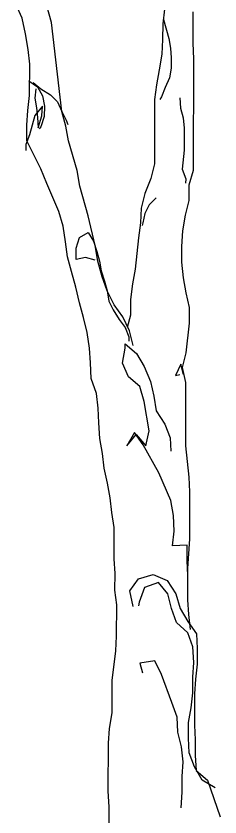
# Model space of a CAD drawing. Header units: inches. Extents: x -22123 to -20407, y -44696 to -43478.
# Drawn here: x -21171.25 to -21160.83, y -44616.41 to -44575.6 of the extents above; entities that cross this region are included whole.
import ezdxf

# ---------------------------------------------------------------- set-up
doc = ezdxf.new("R2010")
doc.units = ezdxf.units.IN
doc.header["$LTSCALE"] = 0.01
doc.header["$MEASUREMENT"] = 0

# ---------------------------------------------------------------- blocks, each defined once
blk = doc.blocks.new('ARBOLITO')
at = {"color": 25}
for points in [[(70.61485, -148.41616), (70.6112, -148.4006), (70.6039, -148.38595), (70.59475, -148.37313), (70.58745, -148.35848), (70.58197, -148.34383), (70.57741, -148.32735), (70.57468, -148.31087), (70.56738, -148.27974), (70.55826, -148.24862), (70.55553, -148.23214), (70.5464, -148.20101), (70.54367, -148.18545), (70.53911, -148.16989), (70.52821, -148.07652), (70.51909, -148.04356)], [(70.6759, -148.7146), (70.67408, -148.69904), (70.67318, -148.68348), (70.67321, -148.65053), (70.67507, -148.61941), (70.67512, -148.56998), (70.67422, -148.55442), (70.67059, -148.52147), (70.67065, -148.45465), (70.667, -148.43909), (70.67068, -148.42354), (70.67437, -148.39242), (70.67438, -148.37595), (70.67073, -148.36038), (70.668, -148.34482), (70.66619, -148.32834), (70.6662, -148.31187), (70.66713, -148.29539), (70.66989, -148.27892), (70.67357, -148.26337), (70.67358, -148.24689), (70.67817, -148.23134), (70.67828, -148.11418), (70.67738, -148.09771), (70.67741, -148.06476)], [(70.59059, -148.91862), (70.59061, -148.90123), (70.58971, -148.88476), (70.58976, -148.83442), (70.59069, -148.81886), (70.59345, -148.80239), (70.59348, -148.76852), (70.59717, -148.73741), (70.5981, -148.72185), (70.59813, -148.6889), (70.59631, -148.67334), (70.59633, -148.65595), (70.59542, -148.64039), (70.59546, -148.60744), (70.59272, -148.59187), (70.59091, -148.57631), (70.58818, -148.56075), (70.58453, -148.54519), (70.58271, -148.52963), (70.57998, -148.51406), (70.57908, -148.49759), (70.57818, -148.48203), (70.57636, -148.46647), (70.57089, -148.4509), (70.56999, -148.43443), (70.56908, -148.41887), (70.56635, -148.40239), (70.56271, -148.38683), (70.55815, -148.37126), (70.5545, -148.35478), (70.54994, -148.33831), (70.54538, -148.32274), (70.54356, -148.30718), (70.54083, -148.2907), (70.53627, -148.27514), (70.52348, -148.24584), (70.51709, -148.23027), (70.50247, -148.20097), (70.50248, -148.1845), (70.50341, -148.16894), (70.50526, -148.15338), (70.50529, -148.12043), (70.50347, -148.10487), (70.50074, -148.08839), (70.4971, -148.07191), (70.4907, -148.05726)], [(70.66194, -147.96772), (70.6601, -147.98328), (70.65917, -147.99884), (70.65458, -148.01439), (70.6509, -148.02995), (70.64814, -148.04551), (70.64721, -148.06198), (70.64536, -148.07754), (70.64535, -148.09402), (70.64442, -148.10957), (70.64166, -148.12605), (70.6389, -148.1416), (70.63705, -148.15716), (70.63699, -148.22489), (70.63332, -148.24045), (70.6269, -148.256), (70.62322, -148.27156), (70.62229, -148.28712), (70.62045, -148.30267), (70.61676, -148.33562), (70.614, -148.35118), (70.61215, -148.36765), (70.61213, -148.38413), (70.60846, -148.39694)], [(70.64628, -148.07296), (70.65176, -148.09311), (70.65358, -148.10318), (70.65448, -148.11324), (70.65447, -148.12423), (70.65263, -148.13429), (70.64805, -148.14436), (70.64438, -148.15442), (70.64255, -148.15717)], [(70.50436, -148.13782), (70.5135, -148.14423), (70.51899, -148.15339), (70.52081, -148.16438), (70.5208, -148.17536), (70.51713, -148.18634), (70.51529, -148.18817)], [(70.50893, -148.13965), (70.51716, -148.14607), (70.52723, -148.15248), (70.53454, -148.15981), (70.53911, -148.16989), (70.54368, -148.17904), (70.5455, -148.18362)], [(70.51167, -148.14606), (70.51075, -148.15613), (70.51257, -148.1662), (70.51348, -148.17627), (70.51438, -148.18725), (70.51805, -148.17444), (70.51898, -148.16438), (70.51073, -148.17444), (70.50522, -148.19457), (70.50155, -148.20463), (70.50154, -148.21104)], [(70.6636, -148.15535), (70.6645, -148.16634), (70.66724, -148.17641), (70.66815, -148.18739), (70.66813, -148.21028), (70.66628, -148.23041), (70.66993, -148.24048), (70.66992, -148.24506)], [(70.63879, -148.26059), (70.63146, -148.2679), (70.62688, -148.27705), (70.62504, -148.28712), (70.62412, -148.28986)], [(70.57466, -148.32643), (70.5646, -148.32367), (70.55453, -148.3255), (70.55454, -148.3136), (70.55821, -148.30262), (70.56737, -148.29713), (70.57285, -148.30629), (70.5765, -148.31728), (70.57924, -148.32735), (70.58106, -148.33742), (70.58471, -148.3484), (70.58745, -148.35848), (70.58927, -148.36946), (70.59383, -148.37862), (70.60023, -148.38869), (70.60663, -148.39693), (70.61028, -148.40701), (70.61028, -148.41158)], [(70.67321, -148.65785), (70.67231, -148.64229), (70.67232, -148.62581), (70.65676, -148.62671), (70.65861, -148.61116), (70.65771, -148.59468), (70.65497, -148.57912), (70.64219, -148.54982), (70.62574, -148.52051), (70.6166, -148.50769), (70.60835, -148.52141), (70.61843, -148.50952), (70.62848, -148.52143), (70.63216, -148.50587), (70.6267, -148.47475), (70.62213, -148.45919), (70.61024, -148.44911), (70.60385, -148.43446), (70.60661, -148.4189), (70.60662, -148.41432)], [(70.60662, -148.41432), (70.6185, -148.4244), (70.62673, -148.43814), (70.63312, -148.45371), (70.63677, -148.46927), (70.6395, -148.48483), (70.64864, -148.49857), (70.65412, -148.51322), (70.65502, -148.52695)], [(70.66791, -148.44642), (70.66517, -148.43543), (70.65967, -148.44732), (70.66425, -148.44641)], [(70.61551, -148.69074), (70.61187, -148.67427), (70.62103, -148.66146), (70.6366, -148.6569), (70.65124, -148.66332), (70.66038, -148.67706), (70.66494, -148.69262), (70.67316, -148.70636), (70.6823, -148.71918), (70.6832, -148.73474), (70.68319, -148.75121), (70.68134, -148.76677), (70.68042, -148.78233), (70.68039, -148.81528), (70.68129, -148.83084), (70.68127, -148.84732), (70.68217, -148.86288), (70.69406, -148.87296), (70.7075, -148.9118)], [(70.70229, -148.8812), (70.68857, -148.87295), (70.68034, -148.85921), (70.67487, -148.84456), (70.67397, -148.829), (70.67398, -148.81253), (70.67674, -148.79697), (70.67859, -148.78141), (70.6786, -148.76494), (70.67953, -148.74938), (70.67863, -148.7329), (70.67315, -148.71826), (70.66126, -148.70726), (70.65578, -148.69261), (70.65214, -148.67705), (70.64208, -148.66514), (70.62743, -148.67062), (70.62193, -148.68617), (70.62101, -148.68983)], [(70.66658, -148.90222), (70.66751, -148.88574), (70.66752, -148.86927), (70.66845, -148.85371), (70.66664, -148.83815), (70.66299, -148.82259), (70.66209, -148.80703), (70.65661, -148.79146), (70.64565, -148.76216), (70.63834, -148.74751), (70.62278, -148.75024), (70.62552, -148.76031)]]:
    blk.add_lwpolyline(points, dxfattribs=at)

msp = doc.modelspace()

# ---------------------------------------------------------------- block references
at = {"xscale": 48.43745490207083, "yscale": 48.43745490207083, "zscale": 48.43745490207083, "rotation": 359.8831277521098}
msp.add_blockref('ARBOLITO', (-24570.99996, -37396.53071), dxfattribs=at)

doc.saveas('drawing.dxf')
